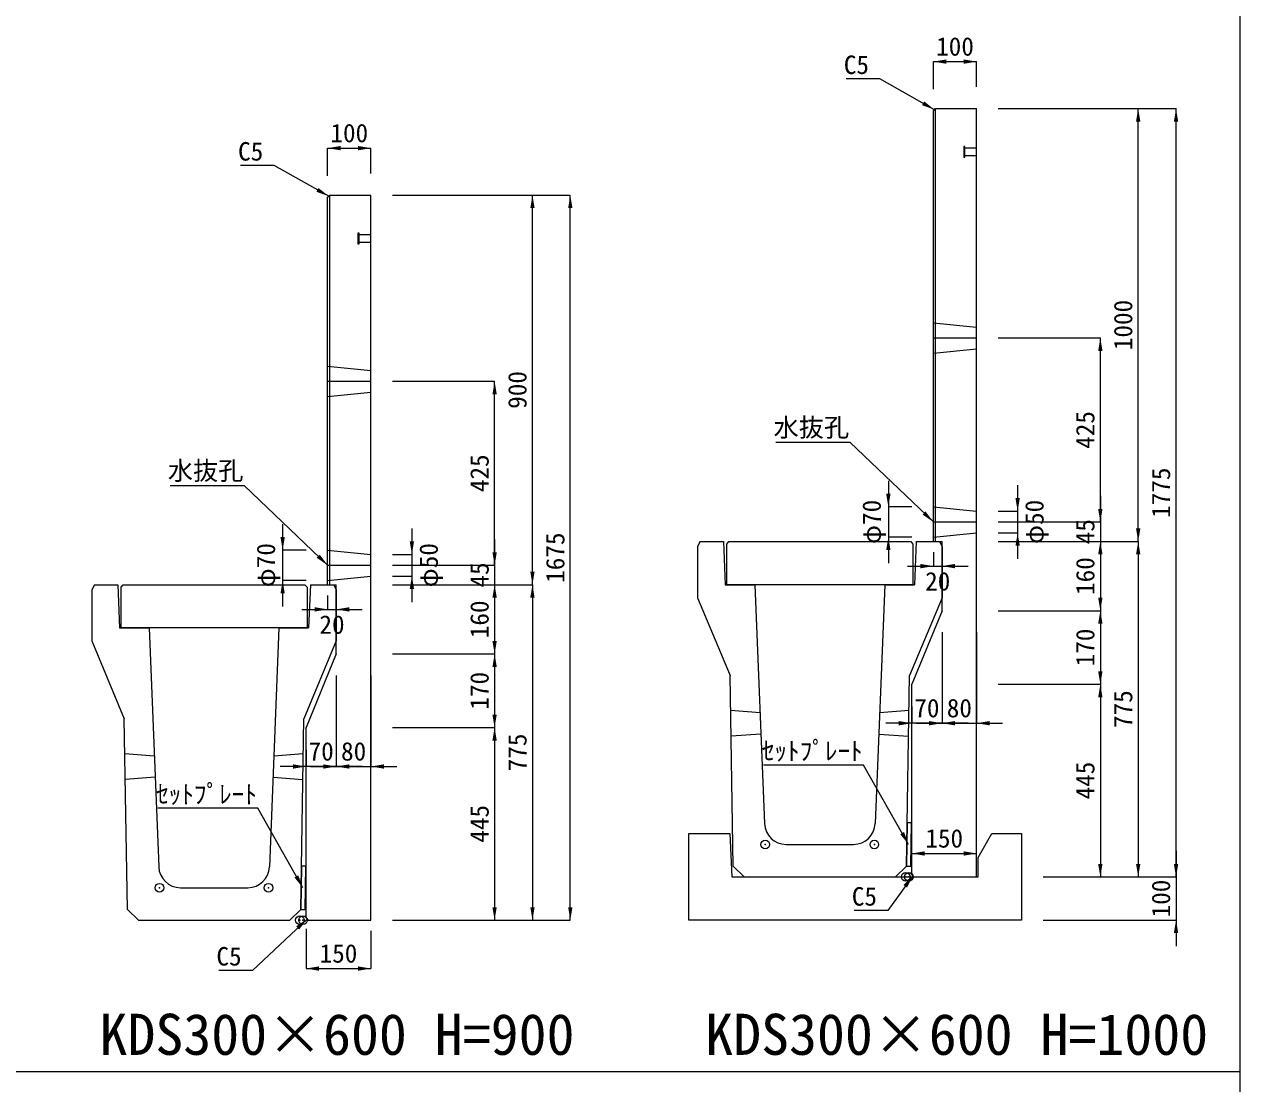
# Model space of a CAD drawing. Units: millimetres at full size, sheet at 1:40. Extents: x 172874 to 199766, y 869448 to 902797.
# Drawn here: x 182465 to 185274, y 897621 to 900068 of the extents above; entities that cross this region are included whole.
import ezdxf
from ezdxf.enums import TextEntityAlignment as Align

# ---------------------------------------------------------------- set-up
doc = ezdxf.new("R2010")
doc.units = ezdxf.units.MM
doc.header["$LTSCALE"] = 40
doc.header["$PDMODE"] = 32
doc.header["$PDSIZE"] = 20
for name, pattern in [('DASHED', [7.5, 6, -1.5]), ('USER1', [28.575, 19.05, -3.175, 3.175, -3.175]), ('USER2', [4.7625, 3.175, -1.5875]), ('USER3', [1.35, 0.75, -0.6])]:
    doc.linetypes.add(name, pattern=pattern)
for name, color, linetype, lineweight in [('セットプレート', 3, 'Continuous', 13), ('パネックスKDS', 2, 'Continuous', 13), ('図枠', 5, 'Continuous', 13), ('基礎ブロック', 2, 'Continuous', 13), ('寸法線', 7, 'Continuous', 13), ('引出線', 4, 'Continuous', 13), ('本体', 2, 'Continuous', 13), ('補助線', 8, 'Continuous', 13), ('ｲﾝｻｰﾄ', 3, 'USER3', 5)]:
    doc.layers.add(name, color=color, linetype=linetype, lineweight=lineweight)
doc.layers.add('文字', color=7, linetype='Continuous')
doc.styles.add('ＭＳ ゴシック', font='')
doc.styles.get('ＭＳ ゴシック').set_extended_font_data('MS Gothic')

# ---------------------------------------------------------------- blocks, each defined once
blk = doc.blocks.new('filled_arrow')
at = {"color": 0, "linetype": 'Continuous', "lineweight": -2}
blk.add_solid([(7.5, 1.25), (0, 0), (7.5, -1.25)], dxfattribs=at)

msp = doc.modelspace()

# ---------------------------------------------------------------- linework, layer by layer
at = {"layer": 'セットプレート'}
for points in [[(184503.96, 898123.33), (184513.96, 898123.16), (184515.62, 898223.15), (184505.62, 898223.31)], [(183103.96, 898023.33), (183113.96, 898023.16), (183115.62, 898123.15), (183105.62, 898123.31)]]:
    msp.add_lwpolyline(points, close=True, dxfattribs=at)
at = {"layer": 'パネックスKDS'}
for p, q in [((184566.29, 899868.33), (184571.29, 899873.33)), ((184566.29, 898873.33), (184566.29, 899868.33)), ((184571.29, 899873.33), (184666.29, 899873.33)), ((184666.29, 898098.33), (184666.29, 899873.33)), ((183166.29, 899668.33), (183171.29, 899673.33)), ((183166.29, 898773.33), (183166.29, 899668.33)), ((183171.29, 899673.33), (183266.29, 899673.33)), ((183266.29, 897998.33), (183266.29, 899673.33)), ((184566.29, 898873.33), (184586.29, 898873.33)), ((184586.29, 898713.33), (184586.29, 898873.33)), ((183166.29, 898773.33), (183186.29, 898773.33)), ((183186.29, 898613.33), (183186.29, 898773.33)), ((184586.29, 898713.33), (184516.29, 898543.33)), ((183186.29, 898613.33), (183116.29, 898443.33)), ((184516.29, 898103.33), (184516.29, 898543.33)), ((183116.29, 898003.33), (183116.29, 898443.33)), ((184516.29, 898103.33), (184521.29, 898098.33)), ((184521.29, 898098.33), (184666.29, 898098.33)), ((183116.29, 898003.33), (183121.29, 897998.33)), ((183121.29, 897998.33), (183266.29, 897998.33))]:
    msp.add_line(p, q, dxfattribs=at)
at = {"layer": 'パネックスKDS', "lineweight": 5}
for p, q in [((184571.29, 898873.33), (184571.29, 899873.33)), ((183171.29, 898773.33), (183171.29, 899673.33))]:
    msp.add_line(p, q, dxfattribs=at)
at = {"layer": 'パネックスKDS', "linetype": 'DASHED', "lineweight": 9}
for p, q in [((184566.29, 899378.33), (184666.29, 899368.33)), ((184566.29, 899308.33), (184666.29, 899318.33)), ((183166.29, 899278.33), (183266.29, 899268.33)), ((183166.29, 899208.33), (183266.29, 899218.33)), ((184566.29, 898953.33), (184666.29, 898943.33)), ((184566.29, 898883.33), (184666.29, 898893.33)), ((183166.29, 898853.33), (183266.29, 898843.33)), ((183166.29, 898783.33), (183266.29, 898793.33))]:
    msp.add_line(p, q, dxfattribs=at)
at = {"layer": '図枠'}
for p, q in [((185274.21, 902448.33), (185274.21, 887048.33)), ((172874.21, 897648.33), (185274.21, 897648.33))]:
    msp.add_line(p, q, dxfattribs=at)
at = {"layer": '基礎ブロック'}
msp.add_lwpolyline([(184000.67, 898198.33), (184095.67, 898198.33), (184100.67, 898098.33), (184669.67, 898098.33), (184669.67, 898143.33), (184701.67, 898198.33), (184769.67, 898198.33), (184769.67, 897998.33), (184000.67, 897998.33)], close=True, dxfattribs=at)
at = {"layer": '寸法線'}
for p, q in [((184566.29, 899981.88), (184666.29, 899981.88)), ((184566.29, 899918.33), (184566.29, 899981.88)), ((184666.29, 899923.33), (184666.29, 899981.88)), ((184716.29, 899873.33), (185127.13, 899873.33)), ((184716.29, 899873.33), (185039.63, 899873.33)), ((185039.63, 898873.33), (185039.63, 899873.33)), ((185127.13, 898098.33), (185127.13, 899873.33)), ((183166.29, 899781.88), (183266.29, 899781.88)), ((183166.29, 899718.33), (183166.29, 899781.88)), ((183266.29, 899723.33), (183266.29, 899781.88)), ((183316.29, 899673.33), (183727.13, 899673.33)), ((183316.29, 899673.33), (183639.63, 899673.33)), ((183639.63, 898773.33), (183639.63, 899673.33)), ((183727.13, 897998.33), (183727.13, 899673.33)), ((184716.29, 899343.33), (184952.13, 899343.33)), ((184952.13, 898918.33), (184952.13, 899343.33)), ((183316.29, 899243.33), (183552.13, 899243.33)), ((183552.13, 898818.33), (183552.13, 899243.33)), ((184462.22, 899013.33), (184462.22, 898823.33)), ((184760.96, 899003.33), (184760.96, 898833.33)), ((184952.13, 898978.33), (184952.13, 898813.33)), ((184516.29, 898953.33), (184462.22, 898953.33)), ((184716.29, 898943.33), (184760.96, 898943.33)), ((183062.22, 898913.33), (183062.22, 898723.33)), ((183360.96, 898903.33), (183360.96, 898733.33)), ((184716.29, 898918.33), (184952.13, 898918.33)), ((184716.29, 898918.33), (184952.13, 898918.33)), ((184716.29, 898893.33), (184760.96, 898893.33)), ((183552.13, 898878.33), (183552.13, 898713.33)), ((184516.29, 898883.33), (184462.22, 898883.33)), ((184716.29, 898873.33), (185039.63, 898873.33)), ((184716.29, 898873.33), (184952.13, 898873.33)), ((184716.29, 898873.33), (185039.63, 898873.33)), ((184716.29, 898873.33), (184952.13, 898873.33)), ((184952.13, 898873.33), (184952.13, 898713.33)), ((185039.63, 898873.33), (185039.63, 898098.33)), ((183116.29, 898853.33), (183062.22, 898853.33)), ((183316.29, 898843.33), (183360.96, 898843.33)), ((184566.29, 898848.33), (184566.29, 898816.25)), ((184586.29, 898848.33), (184586.29, 898816.25)), ((183316.29, 898818.33), (183552.13, 898818.33)), ((183316.29, 898818.33), (183552.13, 898818.33)), ((184506.29, 898816.25), (184646.29, 898816.25)), ((183116.29, 898783.33), (183062.22, 898783.33)), ((183316.29, 898793.33), (183360.96, 898793.33)), ((183316.29, 898773.33), (183639.63, 898773.33)), ((183316.29, 898773.33), (183552.13, 898773.33)), ((183316.29, 898773.33), (183639.63, 898773.33)), ((183316.29, 898773.33), (183552.13, 898773.33)), ((183552.13, 898773.33), (183552.13, 898613.33)), ((183639.63, 898773.33), (183639.63, 897998.33)), ((183166.29, 898748.33), (183166.29, 898716.25)), ((183186.29, 898748.33), (183186.29, 898716.25)), ((183106.29, 898716.25), (183246.29, 898716.25)), ((184716.29, 898713.33), (184952.13, 898713.33)), ((184716.29, 898713.33), (184952.13, 898713.33)), ((184952.13, 898713.33), (184952.13, 898543.33)), ((184586.29, 898663.33), (184586.29, 898453.33)), ((184666.29, 898663.33), (184666.29, 898453.33)), ((183316.29, 898613.33), (183552.13, 898613.33)), ((183316.29, 898613.33), (183552.13, 898613.33)), ((183552.13, 898613.33), (183552.13, 898443.33)), ((183186.29, 898563.33), (183186.29, 898353.33)), ((183266.29, 898563.33), (183266.29, 898353.33)), ((184716.29, 898543.33), (184952.13, 898543.33)), ((184716.29, 898543.33), (184952.13, 898543.33)), ((184952.13, 898543.33), (184952.13, 898098.33)), ((184516.29, 898491.59), (184516.29, 898453.33)), ((184586.29, 898493.33), (184586.29, 898453.33)), ((184646.29, 898453.33), (184456.29, 898453.33)), ((184526.29, 898453.33), (184726.29, 898453.33)), ((183316.29, 898443.33), (183552.13, 898443.33)), ((183316.29, 898443.33), (183552.13, 898443.33)), ((183552.13, 898443.33), (183552.13, 897998.33)), ((183116.29, 898391.59), (183116.29, 898353.33)), ((183186.29, 898393.33), (183186.29, 898353.33)), ((183246.29, 898353.33), (183056.29, 898353.33)), ((183126.29, 898353.33), (183326.29, 898353.33)), ((184516.29, 898152.32), (184666.29, 898152.32)), ((184516.29, 898128.33), (184516.29, 898152.32)), ((184666.29, 898123.33), (184666.29, 898152.32)), ((185127.13, 898158.33), (185127.13, 897938.33)), ((184819.67, 898098.33), (185127.13, 898098.33)), ((184819.67, 898098.33), (185039.63, 898098.33)), ((184819.67, 898098.33), (184952.13, 898098.33)), ((184819.67, 898098.33), (185127.13, 898098.33)), ((183316.29, 897998.33), (183727.13, 897998.33)), ((183316.29, 897998.33), (183639.63, 897998.33)), ((183316.29, 897998.33), (183552.13, 897998.33)), ((184819.67, 897998.33), (185127.13, 897998.33)), ((183116.29, 897978.33), (183116.29, 897886.53)), ((183266.29, 897973.33), (183266.29, 897886.53)), ((183116.29, 897886.53), (183266.29, 897886.53))]:
    msp.add_line(p, q, dxfattribs=at)
at = {"layer": '引出線'}
for points in [[(184568.79, 899870.83), (184442.42, 899941.91), (184364.65, 899941.91)], [(183168.79, 899670.83), (183042.42, 899741.91), (182964.65, 899741.91)], [(184566.29, 898918.33), (184373.83, 899101.78), (184202.09, 899101.78)], [(183166.29, 898818.33), (182973.83, 899001.78), (182802.09, 899001.78)], [(184508.79, 898173.33), (184405.1, 898356.77), (184173.74, 898356.77)], [(183108.79, 898073.33), (183005.1, 898256.77), (182773.74, 898256.77)], [(184518.79, 898100.83), (184460.92, 898020.62), (184383.15, 898020.62)], [(183118.79, 898000.83), (182992.42, 897882.18), (182914.65, 897882.18)]]:
    msp.add_lwpolyline(points, dxfattribs=at)
at = {"layer": '本体'}
for p, q in [((184027.29, 898873.33), (184021.29, 898861.33)), ((184027.29, 898873.33), (184081.29, 898873.33)), ((184081.29, 898873.33), (184085.29, 898773.33)), ((184526.29, 898873.33), (184522.29, 898773.33)), ((184526.29, 898873.33), (184580.29, 898873.33)), ((184580.29, 898873.33), (184586.29, 898861.33)), ((184021.29, 898861.33), (184021.29, 898743.33)), ((184586.29, 898861.33), (184586.29, 898743.33)), ((182627.29, 898773.33), (182621.29, 898761.33)), ((182621.29, 898761.33), (182621.29, 898643.33)), ((182627.29, 898773.33), (182681.29, 898773.33)), ((182681.29, 898773.33), (182685.29, 898673.33)), ((183126.29, 898773.33), (183122.29, 898673.33)), ((183126.29, 898773.33), (183180.29, 898773.33)), ((183180.29, 898773.33), (183186.29, 898761.33)), ((183186.29, 898761.33), (183186.29, 898643.33)), ((184085.29, 898773.33), (184153.79, 898773.33)), ((184153.79, 898773.33), (184175.87, 898221.33)), ((184453.79, 898773.33), (184431.71, 898221.33)), ((184453.79, 898773.33), (184522.29, 898773.33)), ((184021.29, 898743.33), (184096.29, 898563.33)), ((184586.29, 898743.33), (184511.29, 898563.33)), ((182685.29, 898673.33), (182753.79, 898673.33)), ((182753.79, 898673.33), (182775.87, 898121.33)), ((183053.79, 898673.33), (183031.71, 898121.33)), ((183053.79, 898673.33), (183122.29, 898673.33)), ((182621.29, 898643.33), (182696.29, 898463.33)), ((183186.29, 898643.33), (183111.29, 898463.33)), ((184103.62, 898123.33), (184096.29, 898563.33)), ((184503.96, 898123.33), (184511.29, 898563.33)), ((182703.62, 898023.33), (182696.29, 898463.33)), ((183103.96, 898023.33), (183111.29, 898463.33)), ((184225.83, 898173.33), (184381.75, 898173.33)), ((184103.62, 898123.33), (184129.04, 898098.33)), ((184478.54, 898098.33), (184503.96, 898123.33)), ((184129.04, 898098.33), (184478.54, 898098.33)), ((182825.83, 898073.33), (182981.75, 898073.33)), ((182703.62, 898023.33), (182729.04, 897998.33)), ((183078.54, 897998.33), (183103.96, 898023.33)), ((182729.04, 897998.33), (183078.54, 897998.33))]:
    msp.add_line(p, q, dxfattribs=at)
at = {"layer": '本体', "linetype": 'USER2'}
for p, q in [((184097.62, 898483.33), (184165.59, 898478.33)), ((184441.99, 898478.33), (184509.96, 898483.33)), ((184167.59, 898428.33), (184098.62, 898423.33)), ((184439.99, 898428.33), (184508.96, 898423.33)), ((182697.62, 898383.33), (182765.59, 898378.33)), ((183041.99, 898378.33), (183109.96, 898383.33)), ((182767.59, 898328.33), (182698.62, 898323.33)), ((183039.99, 898328.33), (183108.96, 898323.33))]:
    msp.add_line(p, q, dxfattribs=at)
at = {"layer": '本体', "lineweight": 20}
for points in [[(184088.79, 898867.33), (184093.79, 898873.33), (184513.79, 898873.33), (184518.79, 898867.33), (184518.79, 898773.33), (184088.79, 898773.33)], [(182688.79, 898767.33), (182693.79, 898773.33), (183113.79, 898773.33), (183118.79, 898767.33), (183118.79, 898673.33), (182688.79, 898673.33)]]:
    msp.add_lwpolyline(points, close=True, dxfattribs=at)
at = {"layer": '本体'}
for centre, start, end in [((184225.83, 898223.33), 182.29061, 270), ((184381.75, 898223.33), 270, 357.70939), ((182825.83, 898123.33), 182.29061, 270), ((182981.75, 898123.33), 270, 357.70939)]:
    msp.add_arc(centre, 50, start, end, dxfattribs=at)
at = {"layer": '補助線', "linetype": 'USER1'}
for p, q in [((184566.29, 899343.33), (184666.29, 899343.33)), ((183166.29, 899243.33), (183266.29, 899243.33)), ((184566.29, 898918.33), (184666.29, 898918.33)), ((183166.29, 898818.33), (183266.29, 898818.33))]:
    msp.add_line(p, q, dxfattribs=at)
at = {"layer": '補助線'}
for p, q in [((184566.29, 898918.33), (184646.29, 898918.33)), ((183166.29, 898818.33), (183246.29, 898818.33))]:
    msp.add_line(p, q, dxfattribs=at)
for p in [(184177.79, 898173.33), (184429.79, 898173.33), (184502.29, 898098.33), (184509.29, 898098.33), (184509.29, 898098.33), (182777.79, 898073.33), (183029.79, 898073.33), (183102.29, 897998.33), (183109.29, 897998.33), (183109.29, 897998.33)]:
    msp.add_point(p, dxfattribs=at)
at = {"layer": 'ｲﾝｻｰﾄ'}
for p, q in [((184636.29, 899785.83), (184636.29, 899760.83)), ((184639.29, 899785.83), (184636.29, 899785.83)), ((184639.29, 899760.83), (184639.29, 899785.83)), ((184666.29, 899781.83), (184639.29, 899781.83)), ((184639.29, 899764.83), (184666.29, 899764.83)), ((184636.29, 899760.83), (184639.29, 899760.83)), ((183236.29, 899585.83), (183236.29, 899560.83)), ((183239.29, 899585.83), (183236.29, 899585.83)), ((183239.29, 899560.83), (183239.29, 899585.83)), ((183266.29, 899581.83), (183239.29, 899581.83)), ((183236.29, 899560.83), (183239.29, 899560.83)), ((183239.29, 899564.83), (183266.29, 899564.83))]:
    msp.add_line(p, q, dxfattribs=at)

# ---------------------------------------------------------------- block references
at = {"layer": '寸法線', "xscale": 4, "yscale": 4}
for p in [(184566.29, 899981.88), (183166.29, 899781.88), (184586.29, 898816.25), (183186.29, 898716.25), (184586.29, 898453.33), (184666.29, 898453.33), (183186.29, 898353.33), (183266.29, 898353.33), (184516.29, 898152.32), (183116.29, 897886.53)]:
    msp.add_blockref('filled_arrow', p, dxfattribs=at)
for p, rotation in [((184666.29, 899981.88), 180), ((185039.63, 899873.33), 270), ((185127.13, 899873.33), 270), ((183266.29, 899781.88), 180), ((183639.63, 899673.33), 270), ((183727.13, 899673.33), 270), ((184952.13, 899343.33), 270), ((183552.13, 899243.33), 270), ((184462.22, 898953.33), 90), ((184760.96, 898943.33), 90), ((184952.13, 898918.33), 90), ((184952.13, 898918.33), 90), ((184760.96, 898893.33), 270), ((185039.63, 898873.33), 90), ((183062.22, 898853.33), 90), ((183360.96, 898843.33), 90), ((184462.22, 898883.33), 270), ((184952.13, 898873.33), 270), ((184952.13, 898873.33), 270), ((185039.63, 898873.33), 270), ((183552.13, 898818.33), 90), ((183552.13, 898818.33), 90), ((184566.29, 898816.25), 180), ((183062.22, 898783.33), 270), ((183360.96, 898793.33), 270), ((183639.63, 898773.33), 90), ((183552.13, 898773.33), 270), ((183552.13, 898773.33), 270), ((183639.63, 898773.33), 270), ((184952.13, 898713.33), 90), ((183166.29, 898716.25), 180), ((184952.13, 898713.33), 270), ((183552.13, 898613.33), 90), ((183552.13, 898613.33), 270), ((184952.13, 898543.33), 90), ((184952.13, 898543.33), 270), ((183552.13, 898443.33), 90), ((184516.29, 898453.33), 180), ((184586.29, 898453.33), 180), ((183552.13, 898443.33), 270), ((183116.29, 898353.33), 180), ((183186.29, 898353.33), 180), ((184666.29, 898152.32), 180), ((184952.13, 898098.33), 90), ((185039.63, 898098.33), 90), ((185127.13, 898098.33), 90), ((185127.13, 898098.33), 90), ((183552.13, 897998.33), 90), ((183639.63, 897998.33), 90), ((183727.13, 897998.33), 90), ((185127.13, 897998.33), 270), ((183266.29, 897886.53), 180)]:
    msp.add_blockref('filled_arrow', p, dxfattribs=dict(at, rotation=rotation))
at = {"layer": '引出線', "xscale": 4, "yscale": 4}
for p, rotation in [((184568.79, 899870.83), 150.6), ((183168.79, 899670.83), 150.6), ((184566.29, 898918.33), 136.4), ((183166.29, 898818.33), 136.4), ((184508.79, 898173.33), 119.5), ((183108.79, 898073.33), 119.5), ((184518.79, 898100.83), 234.2), ((183118.79, 898000.83), 223.2)]:
    msp.add_blockref('filled_arrow', p, dxfattribs=dict(at, rotation=rotation))

# ---------------------------------------------------------------- texts
at = {"layer": '寸法線', "style": 'ＭＳ ゴシック'}
for s, p in [('100', (184616.29, 900016.88)), ('100', (183216.29, 899816.88)), ('20', (184576.29, 898781.25)), ('20', (183176.29, 898681.25)), ('70', (184551.29, 898488.33)), ('80', (184626.29, 898488.33)), ('70', (183151.29, 898388.33)), ('80', (183226.29, 898388.33)), ('150', (184591.29, 898187.32)), ('150', (183191.29, 897921.53))]:
    msp.add_text(s, height=42.72, dxfattribs=at).set_placement(p, align=Align.MIDDLE_CENTER)
for s, p in [('1000', (185004.63, 899373.33)), ('900', (183604.63, 899223.33)), ('425', (184917.13, 899130.83)), ('425', (183517.13, 899030.83)), ('1775', (185092.13, 898985.83)), ('φ70', (184423.56, 898918.33)), ('φ50', (184799.62, 898918.33)), ('45', (184917.13, 898895.83)), ('φ70', (183023.56, 898818.33)), ('φ50', (183399.62, 898818.33)), ('1675', (183692.13, 898835.83)), ('45', (183517.13, 898795.83)), ('160', (184917.13, 898793.33)), ('160', (183517.13, 898693.33)), ('170', (184917.13, 898628.33)), ('170', (183517.13, 898528.33)), ('775', (185004.63, 898485.83)), ('775', (183604.63, 898385.83)), ('445', (184917.13, 898320.83)), ('445', (183517.13, 898220.83)), ('100', (185092.13, 898048.33))]:
    msp.add_text(s, height=42.72, rotation=90, dxfattribs=at).set_placement(p, align=Align.MIDDLE_CENTER)
at = {"layer": '引出線', "style": 'ＭＳ ゴシック'}
for s, p in [('C5', (184417.42, 899995.91)), ('C5', (183017.42, 899795.91)), ('水抜孔', (184371.58, 899158.06)), ('水抜孔', (182971.58, 899058.06)), ('ｾｯﾄﾌﾟﾚｰﾄ', (184402.85, 898410.77)), ('ｾｯﾄﾌﾟﾚｰﾄ', (183002.85, 898310.77)), ('C5', (184435.92, 898074.62)), ('C5', (182967.42, 897936.18))]:
    msp.add_text(s, height=42.72, dxfattribs=at).set_placement(p, align=Align.TOP_RIGHT)
at = {"layer": '文字', "style": 'ＭＳ ゴシック'}
for s, p in [('KDS300×600 H=900', (182638.87, 897658.65)), ('KDS300×600 H=1000', (184038.87, 897658.65))]:
    msp.add_text(s, height=94.94, dxfattribs=at).set_placement(p, align=Align.BOTTOM_LEFT)

doc.saveas('drawing.dxf')
